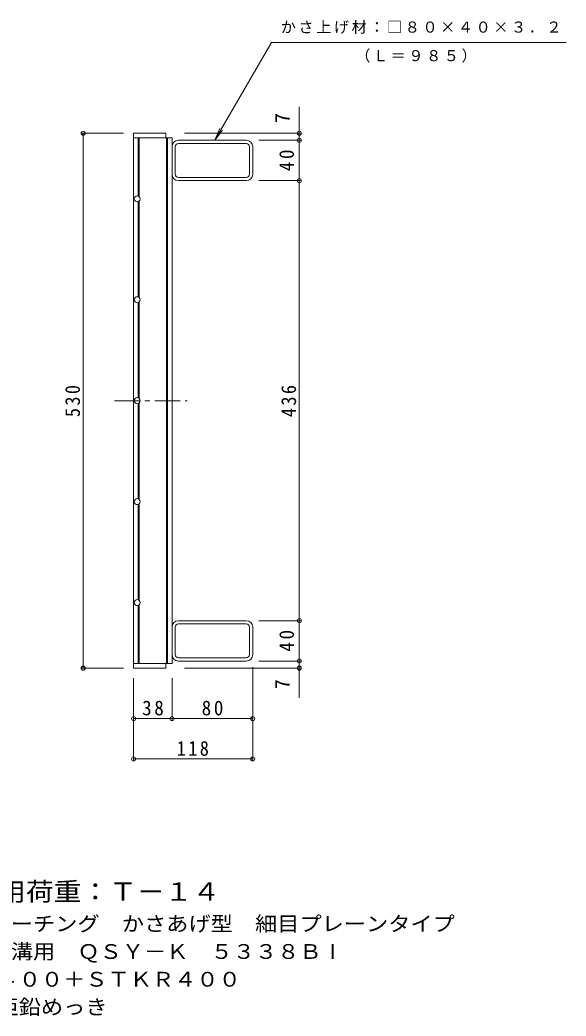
# Model space of a CAD drawing. Units: millimetres at full size, sheet at 1:5. Extents: x -728 to 876, y -687 to 595.
# Drawn here: x 335 to 876, y -430 to 557 of the extents above; entities that cross this region are included whole.
import ezdxf
from ezdxf.enums import TextEntityAlignment as Align

# ---------------------------------------------------------------- set-up
doc = ezdxf.new("R2010")
doc.units = ezdxf.units.MM
doc.header["$LTSCALE"] = 5
doc.header["$PDMODE"] = 32
doc.header["$PDSIZE"] = 4
doc.linetypes.add('CHAIN1', pattern=[8, 5, -1, 1, -1])
for name, color, linetype, lineweight in [('A-1_ピット', 2, 'Continuous', 9), ('A-2_蓋', 3, 'Continuous', 9), ('A-4_寸法', 7, 'Continuous', 9), ('A-5_仕様文', 7, 'Continuous', 9), ('F-5_F-5ﾚｲﾔ', 2, 'Continuous', 9)]:
    doc.layers.add(name, color=color, linetype=linetype, lineweight=lineweight)
doc.styles.add('ＭＳ ゴシック', font='')
doc.styles.get('ＭＳ ゴシック').set_extended_font_data('MS Gothic')

msp = doc.modelspace()

# ---------------------------------------------------------------- linework, layer by layer
at = {"layer": 'A-1_ピット'}
for p, q in [((558.897, 438.068), (491.697, 438.068)), ((558.897, 434.868), (491.697, 434.868)), ((488.497, 404.468), (488.497, 431.667)), ((562.097, 404.468), (562.097, 431.667)), ((565.297, 404.468), (565.297, 431.668)), ((491.697, 401.268), (558.897, 401.268)), ((558.897, 398.068), (491.697, 398.068)), ((558.897, -37.933), (491.697, -37.933)), ((488.497, -44.333), (488.497, -71.533)), ((491.697, -41.133), (558.897, -41.133)), ((562.097, -44.333), (562.097, -71.533)), ((565.297, -44.333), (565.297, -71.533)), ((558.897, -74.733), (491.697, -74.733)), ((558.897, -77.933), (491.697, -77.933))]:
    msp.add_line(p, q, dxfattribs=at)
for centre, radius, start, end in [((491.697, 431.668), 6.4, 90, 180), ((491.697, 431.667), 3.2, 90, 180), ((558.897, 431.668), 6.4, 0, 90), ((558.897, 431.667), 3.2, 0, 90), ((491.697, 404.468), 6.4, 180, 270), ((491.697, 404.468), 3.2, 180, 270), ((558.897, 404.468), 6.4, 270, 0), ((558.897, 404.468), 3.2, 270, 0), ((491.697, -44.333), 6.4, 90, 180), ((558.897, -44.333), 6.4, 0, 90), ((491.697, -44.333), 3.2, 90, 180), ((558.897, -44.333), 3.2, 0, 90), ((491.697, -71.533), 6.4, 180, 270), ((491.697, -71.533), 3.2, 180, 270), ((558.897, -71.533), 3.2, 270, 0), ((558.897, -71.533), 6.4, 270, 0)]:
    msp.add_arc(centre, radius, start, end, dxfattribs=at)
at = {"layer": 'A-2_蓋'}
for p, q in [((447.297, 445.068), (447.297, -84.933)), ((447.297, 440.567), (485.297, 440.567)), ((451.797, 440.567), (451.797, 382.896)), ((452.797, 440.567), (452.797, 382.303)), ((479.797, 440.567), (479.797, -80.433)), ((480.797, 440.567), (480.797, -80.433)), ((485.297, 440.567), (485.297, -80.433)), ((451.797, 377.239), (451.797, 282.896)), ((452.797, 377.831), (452.797, 282.303)), ((451.797, 277.239), (451.797, 182.896)), ((452.797, 277.831), (452.797, 182.303)), ((452.797, 177.831), (452.797, 82.303)), ((451.797, 177.239), (451.797, 82.896)), ((451.797, 77.239), (451.797, -17.104)), ((452.797, 77.831), (452.797, -17.697)), ((451.797, -22.761), (451.797, -80.433)), ((452.797, -22.169), (452.797, -80.433)), ((447.297, -80.433), (485.297, -80.433)), ((447.297, -84.933), (479.297, -84.933)), ((479.297, -80.433), (479.297, -84.933))]:
    msp.add_line(p, q, dxfattribs=at)
at = {"layer": 'A-2_蓋', "linetype": 'CHAIN1'}
msp.add_line((428.328, 180.067), (500.299, 180.067), dxfattribs=at)
at = {"layer": 'A-2_蓋'}
msp.add_lwpolyline([(447.297, 445.068), (479.297, 445.068), (479.297, 440.567)], dxfattribs=at)
for centre in [(450.797, 380.067), (450.797, 280.067), (450.797, 180.067), (450.797, 80.067), (450.797, -19.933)]:
    msp.add_circle(centre, 3, dxfattribs=at)
at = {"layer": 'A-4_寸法'}
for p, q in [((611.397, -114.358), (611.397, 471.343)), ((437.297, 445.068), (395.797, 445.068)), ((397.297, -84.933), (397.297, 445.068)), ((497.797, 445.068), (612.897, 445.068)), ((571.397, 438.068), (612.897, 438.068)), ((571.397, 398.068), (612.897, 398.068)), ((571.397, -37.933), (612.897, -37.933)), ((571.397, -77.933), (612.897, -77.933)), ((437.297, -84.933), (395.797, -84.933)), ((497.797, -84.933), (612.897, -84.933)), ((565.297, -84.033), (565.297, -176.433)), ((447.297, -94.933), (447.297, -176.433)), ((485.297, -94.933), (485.297, -136.433)), ((447.297, -134.933), (565.297, -134.933)), ((447.297, -174.933), (565.297, -174.933))]:
    msp.add_line(p, q, dxfattribs=at)
for p in [(397.297, 445.068), (611.397, 445.068), (611.397, 438.068), (611.397, 398.068), (611.397, -37.933), (611.397, -77.933), (397.297, -84.933), (611.397, -84.933), (447.297, -134.933), (485.297, -134.933), (565.297, -134.933), (447.297, -174.933), (565.297, -174.933)]:
    msp.add_point(p, dxfattribs=at)
at = {"layer": 'A-5_仕様文'}
for q in [(532.581, 449.616), (535.407, 447.984)]:
    msp.add_line((527.797, 438.068), q, dxfattribs=at)
msp.add_lwpolyline([(527.797, 438.068), (583.8, 535.068), (875.674, 535.068)], dxfattribs=at)

# ---------------------------------------------------------------- texts
at = {"layer": 'A-4_寸法', "color": 2, "style": 'ＭＳ ゴシック'}
for p in [(606.397, 455.074), (606.397, -105.824)]:
    msp.add_text('7', height=14.66, rotation=90, dxfattribs=at).set_placement(p, align=Align.BOTTOM_LEFT)
at = {"layer": 'A-4_寸法', "color": 2, "char_height": 14.66, "attachment_point": 7, "rotation": 90, "style": 'ＭＳ ゴシック'}
for s, insert in [('\\T1.27;\\W0.95;40', (606.397, 407.443)), ('\\T1.27;\\W0.9;530', (394.297, 163.817)), ('\\T1.27;\\W0.9;436', (608.397, 163.817)), ('\\T1.27;\\W0.95;40', (606.397, -68.558))]:
    msp.add_mtext(s, dxfattribs=dict(at, insert=insert))
at = {"layer": 'A-4_寸法', "color": 2, "char_height": 14.66, "attachment_point": 7, "style": 'ＭＳ ゴシック'}
for s, insert in [('\\T1.27;\\W0.95;38', (455.672, -131.933)), ('\\T1.27;\\W0.95;80', (514.672, -131.933)), ('\\T1.27;\\W0.9;118', (490.047, -171.933))]:
    msp.add_mtext(s, dxfattribs=dict(at, insert=insert))
at = {"layer": 'A-5_仕様文', "char_height": 11, "attachment_point": 7, "style": 'ＭＳ ゴシック'}
for s, insert in [('\\T1.17;かさ上げ材：□８０×４０×３．２', (592.986, 543.542)), ('\\T1.17;（Ｌ＝９８５）', (666.804, 514.994))]:
    msp.add_mtext(s, dxfattribs=dict(at, insert=insert))
at = {"layer": 'F-5_F-5ﾚｲﾔ', "color": 3, "style": 'ＭＳ ゴシック', "width": 1.1}
msp.add_text('※適用荷重：Ｔ－１４', height=18.33, dxfattribs=at).set_placement((258.071, -320.949), align=Align.BOTTOM_LEFT)
at = {"layer": 'F-5_F-5ﾚｲﾔ', "style": 'ＭＳ ゴシック', "width": 1.1}
for s, p in [('スチール製グレーチング\u3000かさあげ型\u3000細目プレーンタイプ', (171.615, -349.909)), ('国土交通省型側溝用\u3000ＱＳＹ－Ｋ\u3000５３３８ＢⅠ', (171.615, -377.409)), ('材質：ＳＳ４００＋ＳＴＫＲ４００', (201.472, -404.908)), ('処理：溶融亜鉛めっき', (201.472, -432.408))]:
    msp.add_text(s, height=14.66, dxfattribs=at).set_placement(p, align=Align.BOTTOM_LEFT)

doc.saveas('drawing.dxf')
